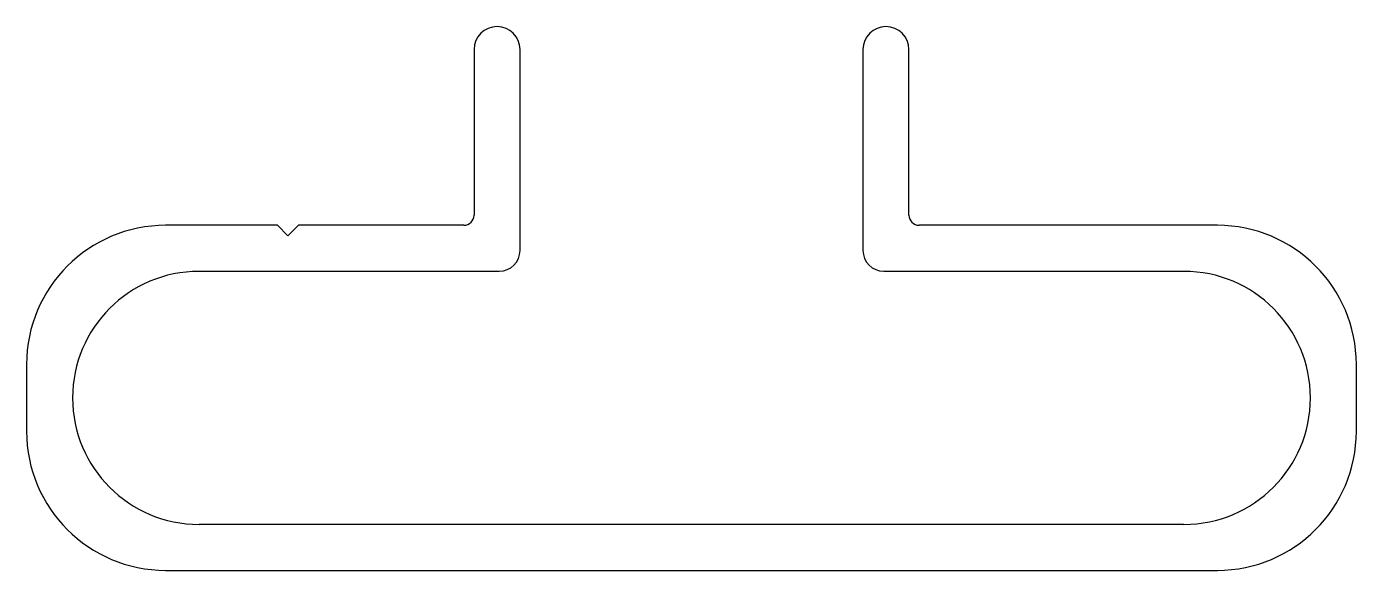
# Model space of a CAD drawing. Extents: x -16 to 16.3, y 5.6 to 18.9.
import ezdxf

# ---------------------------------------------------------------- set-up
doc = ezdxf.new("R2010")
doc.units = 0
doc.layers.get('0').update_dxf_attribs({"linetype": 'CONTINUOUS'})

msp = doc.modelspace()

# ---------------------------------------------------------------- linework, layer by layer
for p, q in [((-5.151, 18.294), (-5.151, 14.276)), ((-4.033, 13.417), (-4.033, 18.294)), ((4.298, 18.294), (4.298, 13.417)), ((5.415, 14.276), (5.415, 18.294)), ((-9.926, 14.026), (-12.644, 14.026)), ((-9.672, 13.772), (-9.926, 14.026)), ((-9.418, 14.026), (-9.672, 13.772)), ((-5.401, 14.026), (-9.418, 14.026)), ((12.908, 14.026), (5.665, 14.026)), ((-11.831, 12.909), (-4.541, 12.909)), ((4.806, 12.909), (12.096, 12.909)), ((-16.022, 10.648), (-16.022, 9.023)), ((16.287, 9.023), (16.287, 10.648)), ((12.096, 6.762), (-11.831, 6.762)), ((-12.644, 5.644), (12.908, 5.644))]:
    msp.add_line(p, q)
for centre, radius, start, end in [((-4.592, 18.294), 0.559, 0, 180), ((4.857, 18.294), 0.559, 360, 180), ((-5.401, 14.276), 0.25, 270, 360), ((5.665, 14.276), 0.25, 180, 270), ((-12.644, 10.648), 3.378, 90, 180), ((12.908, 10.648), 3.378, 0, 90), ((-4.541, 13.417), 0.508, 270, 0), ((4.806, 13.417), 0.508, 180, 270), ((-11.831, 9.835), 3.073, 90, 270), ((12.096, 9.835), 3.073, 270, 90), ((-12.644, 9.023), 3.378, 180, 270), ((12.908, 9.023), 3.378, 270, 360)]:
    msp.add_arc(centre, radius, start, end)

doc.saveas('drawing.dxf')
